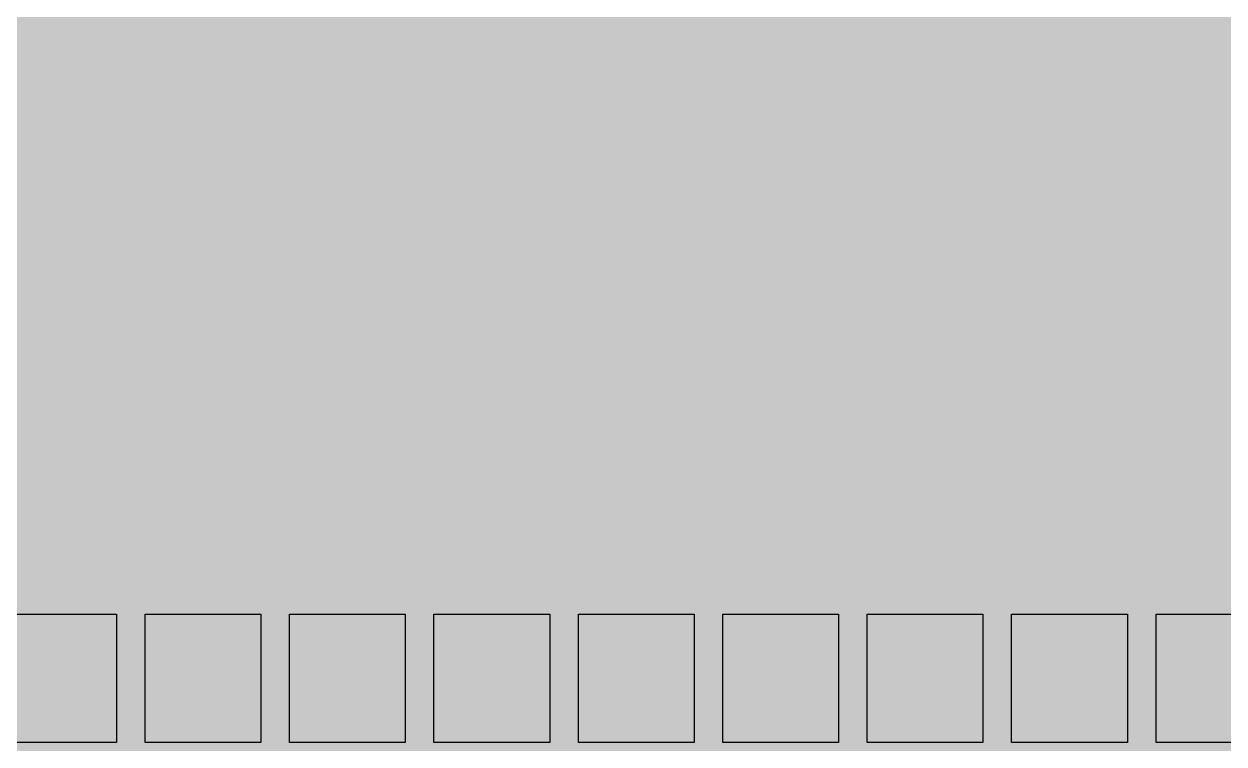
# Model space of a CAD drawing. Header units: centimetres. Extents: x 0 to 1099704, y -139216 to 99734.
# Drawn here: x 850430.4 to 850639.8, y -25031.9 to -24906.3 of the extents above; entities that cross this region are included whole.
import ezdxf

# ---------------------------------------------------------------- set-up
doc = ezdxf.new("R2010")
doc.units = ezdxf.units.CM
doc.header["$LTSCALE"] = 4
for name, color, linetype in [('0.2', 2, 'Continuous'), ('0.4', 4, 'Continuous'), ('0.6', 6, 'Continuous')]:
    doc.layers.add(name, color=color, linetype=linetype)

msp = doc.modelspace()

# ---------------------------------------------------------------- hatches: boundary and pattern name
at = {"layer": '0.2', "true_color": 0x000000}
h = msp.add_hatch(color=18, dxfattribs=at)
h.dxf.hatch_style = 1
h.paths.add_polyline_path([(850673.355, -25009.237), (850653.155, -25009.237), (850653.155, -25031.592), (850673.355, -25031.592)])
h.paths.add_polyline_path([(850648.155, -25009.237), (850627.955, -25009.237), (850627.955, -25031.592), (850648.155, -25031.592)])
h.paths.add_polyline_path([(850622.955, -25009.237), (850602.755, -25009.237), (850602.755, -25031.592), (850622.955, -25031.592)])
h.paths.add_polyline_path([(850597.755, -25009.237), (850577.555, -25009.237), (850577.555, -25031.592), (850597.755, -25031.592)])
h.paths.add_polyline_path([(850572.555, -25009.237), (850552.355, -25009.237), (850552.355, -25031.592), (850572.555, -25031.592)])
h.paths.add_polyline_path([(850547.355, -25009.237), (850527.155, -25009.237), (850527.155, -25031.592), (850547.355, -25031.592)])
h.paths.add_polyline_path([(850522.155, -25009.237), (850501.955, -25009.237), (850501.955, -25031.592), (850522.155, -25031.592)])
h.paths.add_polyline_path([(850496.955, -25009.237), (850476.755, -25009.237), (850476.755, -25031.592), (850496.955, -25031.592)])
h.paths.add_polyline_path([(850471.755, -25009.237), (850451.555, -25009.237), (850451.555, -25031.592), (850471.755, -25031.592)])
h.paths.add_polyline_path([(850446.555, -25009.237), (850426.355, -25009.237), (850426.355, -25031.592), (850446.555, -25031.592)])
h.paths.add_polyline_path([(850421.355, -25009.237), (850401.155, -25009.237), (850401.155, -25031.592), (850421.355, -25031.592)])
h.paths.add_polyline_path([(850396.155, -25009.237), (850375.955, -25009.237), (850375.955, -25031.592), (850396.155, -25031.592)])
h.paths.add_polyline_path([(850370.955, -25009.237), (850350.755, -25009.237), (850350.755, -25031.592), (850370.955, -25031.592)])
h.paths.add_polyline_path([(850345.755, -25009.237), (850325.555, -25009.237), (850325.555, -25031.592), (850345.755, -25031.592)])
at = {"layer": '0.4', "true_color": 0xf8f3ec}
h = msp.add_hatch(color=7, dxfattribs=at)
h.dxf.hatch_style = 1
h.paths.add_polyline_path([(861342.461, -28259.322), (861342.461, -19037.773), (839953.654, -19037.773), (839953.654, -28259.322)])

# ---------------------------------------------------------------- linework, layer by layer
at = {"layer": '0.6'}
for points in [[(850426.355, -25009.237), (850446.555, -25009.237), (850446.555, -25031.592), (850426.355, -25031.592)], [(850451.555, -25009.237), (850471.755, -25009.237), (850471.755, -25031.592), (850451.555, -25031.592)], [(850476.755, -25009.237), (850496.955, -25009.237), (850496.955, -25031.592), (850476.755, -25031.592)], [(850501.955, -25009.237), (850522.155, -25009.237), (850522.155, -25031.592), (850501.955, -25031.592)], [(850527.155, -25009.237), (850547.355, -25009.237), (850547.355, -25031.592), (850527.155, -25031.592)], [(850552.355, -25009.237), (850572.555, -25009.237), (850572.555, -25031.592), (850552.355, -25031.592)], [(850577.555, -25009.237), (850597.755, -25009.237), (850597.755, -25031.592), (850577.555, -25031.592)], [(850602.755, -25009.237), (850622.955, -25009.237), (850622.955, -25031.592), (850602.755, -25031.592)], [(850627.955, -25009.237), (850648.155, -25009.237), (850648.155, -25031.592), (850627.955, -25031.592)]]:
    msp.add_lwpolyline(points, close=True, dxfattribs=at)

doc.saveas('drawing.dxf')
